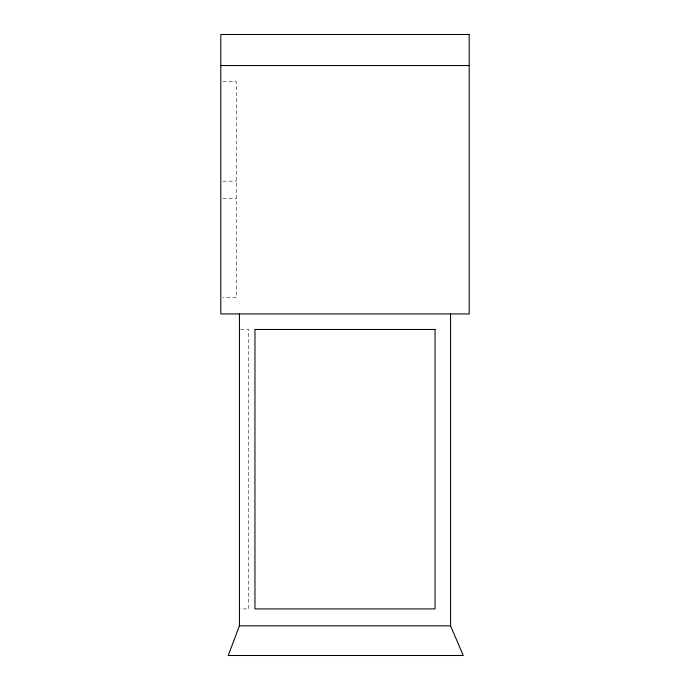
<?xml version="1.0" encoding="UTF-8"?>
<svg xmlns="http://www.w3.org/2000/svg" width="690" height="690" viewBox="0 0 690 690"><rect width="100%" height="100%" fill="white"/><g stroke="black" fill="none" stroke-linecap="round" stroke-linejoin="round"><path stroke-width="0.52" stroke-dasharray="3.45 2.59" d="M222.87 81.748L236.325 81.748L236.325 297.752L222.87 297.752M222.87 181.142L236.325 181.142M222.87 198.358L236.325 198.358M240.465 329.475L248.745 329.475L248.745 608.925L240.465 608.925"/><path stroke-width="1.03" d="M239.43 313.95L239.43 625.821L228.243 655.5L463.24 655.5L450.57 625.821L450.57 313.95M220.8 65.55L469.2 65.55M239.43 625.821L450.57 625.821M469.2 34.5L220.8 34.5L220.8 313.95L469.2 313.95L469.2 34.5M435.045 329.475L254.955 329.475L254.955 608.925L435.045 608.925L435.045 329.475"/></g></svg>
